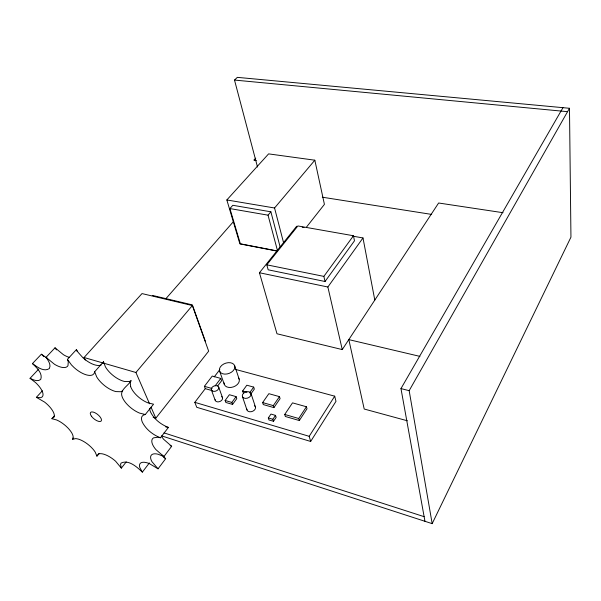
<?xml version="1.0" encoding="UTF-8"?>
<svg xmlns="http://www.w3.org/2000/svg" width="601" height="601" viewBox="0 0 601 601"><rect width="100%" height="100%" fill="white"/><g stroke="black" fill="none" stroke-linecap="round" stroke-linejoin="round"><path stroke-width="0.9" d="M130.665 386.691L130.229 382.304L131.041 380.718L129.35 381.56L124.505 381.47A17.579 8.098 39.3 0 1 105.43 366.88L103.5 361.772L94.68 371.756L94.124 373.491L92.907 374.693A17.692 7.836 40.1 0 1 74.051 367.511L71.406 364.867L67.44 359.353L76.425 349.594L78.115 352.336L82.923 357.73A17.519 7.956 40.2 0 0 101.148 365.025M102.921 363.515L103.5 361.772M54.248 416.065L51.911 418.702L56.652 419.971A15.483 6.055 39 0 1 72.518 434.38L73.164 436.371L72.661 439.271L75.839 438.595L78.092 439.023A15.386 6.025 38.3 0 1 95.168 452.027L96.926 456.136L98.504 454.01A15.461 6.115 37.6 0 1 115.61 461.23L121.349 468.126L126.225 461.899M161.624 435.853L432.172 523.644L570.95 237.147L569.485 108.278L237.335 77.356L234.503 80.068L257.506 167.033M131.041 380.718C128.314 385.88 119.201 389.921 122.168 396.855A17.632 7.933 38.3 0 0 139.59 413.105L145.284 414.517L153.555 404.195L147.899 402.85A17.459 8.046 38.4 0 1 130.672 386.698M432.172 523.644L409.161 390.673L569.485 108.278M424.967 521.307L400.972 388.584L562.964 107.669M217.705 385.925L221.604 380.749L220.777 378.42L212.273 376.053L204.4 386.33L205.272 388.652L194.822 402.339L196.752 407.305L310.664 441.45L335.982 401.333L334.704 396.179L235.269 369.352M310.664 441.45L309.199 436.318L334.704 396.179M299.313 420.527L306.991 408.785L306.427 406.757L292.514 402.858L284.724 414.465L285.332 416.485L299.313 420.527L298.72 418.506L306.427 406.757M296.676 226.231L259.444 272.749L276.993 333.773L342.254 349.579L438.625 203.003L503.037 212.709M273.508 421.293L276.144 417.402L275.513 415.396L270.968 414.074L268.316 417.95L268.963 419.956L273.508 421.293L272.869 419.288L275.513 415.396M273.921 407.621L280.081 398.643L279.473 396.637L268.857 393.678L262.637 402.572L263.276 404.578L273.921 407.621L273.297 405.615L279.473 396.637M342.254 349.579L327.868 287.008L362.989 237.951L352.862 236.163M249.513 392.919L253.69 387.112L246.831 385.211L242.639 390.988L243.307 392.971M250.692 394.188L254.336 389.102L253.69 387.112M325.043 281.501L354.47 240.813L353.463 235.75L297.863 225.946L266.784 264.823L268.174 269.811L325.043 281.501L323.864 276.392L353.463 235.75M232.564 404.42L231.866 402.437L236.088 396.637L229.372 394.714L225.127 400.484L225.833 402.46L232.564 404.42L236.779 398.621L236.088 396.637M149.296 463.566L158.048 468.825L165.643 458.706L162.165 455.145M158.048 468.825L151.918 461.643A16.325 6.911 36.7 0 1 158.025 454.206L163.915 456.565L171.661 446.288L163.735 439.376A17.008 7.58 36.9 0 1 161.872 436.859M215.188 385.812L220.777 378.42M214.234 376.917L219.816 369.592M121.349 468.126L120.546 464.385L121.086 463.063C128.742 459.337 137.051 467.142 142.362 472.123L149.379 462.928M163.915 456.565L155.899 449.601A17.166 7.46 36.9 0 1 153.623 437.828L157.732 437.243L160.444 437.776L168.415 427.424C160.993 424.584 154.202 419.295 150.588 412.106A17.128 7.798 37.5 0 1 149.702 408.304M153.172 417.349L155.817 418.183L208.66 351.164L192.35 305.533L142.001 293.581L84.065 357.505L85.282 360.044M306.465 227.133L324.42 204.363L314.834 160.197L268.602 153.879L226.84 199.96L239.897 243.886L277.114 251.083M96.926 456.136L99.135 453.432M268.038 215.173L270.886 211.8L232.827 205.294L229.898 208.57L240.362 243.811L277.579 251.008L268.038 215.173L229.898 208.57M149.551 403.797L135.924 372.492L192.35 305.533M283.634 242.977L274.559 207.991L314.834 160.197M72.661 439.271L73.795 437.934M165.914 298.659L233.331 221.739M51.911 418.702L54.113 417.079L54.36 415.576A15.791 6.22 39.6 0 0 44.617 402.107L36.383 397.336L42.408 390.77M256.349 160.677L254.05 160.024L255.741 158.176M36.383 397.336L40.56 397.712L41.957 397.096A16.122 6.453 40.2 0 0 35.632 382.642L30.05 378.307L38.742 369.059M47.224 358.188L41.356 354.229L32.454 363.582C36.999 366.783 43.798 372.32 49.35 368.548C51.37 364.642 48.2 360.45 46.029 357.332L55.029 347.799L63.451 354.718A17.339 7.685 40.7 0 0 69.265 357.347M122.469 390.913L120.793 391.732L115.94 391.589A17.752 7.978 39.3 0 1 96.671 376.865L94.68 371.756M145.284 414.517L143.399 415.111L142.129 416.268A17.294 7.685 37.5 0 0 142.414 422.345C146.133 429.55 152.97 434.861 160.444 437.776M254.05 160.024L255.448 159.994M234.503 80.068L567.554 111.673M322.324 197.203L431.661 214.414M226.84 199.96L274.559 207.991M302.198 227.208L304.038 227.539M165.711 426.913L168.415 427.424M266.784 264.823L323.864 276.392M259.444 272.749L327.868 287.008M419.911 356.378L348.828 339.625L364.206 409.026L407.388 420.79M152.301 295.399L192.373 304.895L205.377 341.308M400.972 388.584L409.161 390.673M242.639 390.988L246.936 392.198M262.637 402.572L273.297 405.615M204.4 386.33L212.093 388.524M205.272 388.652L212.093 390.612M284.724 414.465L298.72 418.506M84.065 357.505L135.924 372.492M225.127 400.484L231.866 402.437M268.316 417.95L272.869 419.288M194.822 402.339L309.199 436.318M164.035 432.885L424.133 516.672M170.158 445.596L171.661 446.288M30.05 378.307C33.19 379.779 37.585 382.101 40.718 379.456C43.017 373.168 36.458 367.594 32.454 363.582M163.517 457.143L165.643 458.706M41.356 354.229L44.008 356.731M46.029 357.332L54.541 364.311A17.504 7.573 40.6 0 0 67.973 365.656L68.281 361.825L67.44 359.353M55.029 347.799L56.441 349.857M142.362 472.123L139.845 467.646A16.047 6.611 36.8 0 1 149.296 463.566M151.024 407.185L155.817 418.183M211.327 389.794L215.196 400.296M218.741 387.209A3.929 2.689 -21.2 0 1 213.881 391.386A3.929 2.689 -21.2 0 1 212.491 386.939A3.929 2.689 -21.2 0 1 218.741 387.209L222.528 397.727M219.553 370.967L224.271 384.302M242.406 396.517L246.951 409.897M234.653 365.731A7.993 5.386 -19.8 0 1 224.849 374.13A7.993 5.386 -19.8 0 1 221.837 365.295A7.993 5.386 -19.8 0 1 234.653 365.731L239.16 379.111M250.993 393.505A4.553 3.193 -19.7 0 1 245.471 398.388A4.553 3.193 -19.7 0 1 243.645 393.174A4.553 3.193 -19.7 0 1 250.993 393.505L255.425 406.907M76.425 349.594L76.958 351.247M270.886 211.8L280.306 247.597M362.989 237.951L374.799 300.064M238.462 377.879A7.888 5.409 -20.1 0 1 233.421 386.879A7.888 5.409 -20.1 0 1 224.098 382.882M221.634 396.615A3.884 2.697 -21.4 0 1 220.124 401.408A3.884 2.697 -21.4 0 1 215.12 399.582M254.328 405.6A4.492 3.2 -19.9 0 1 252.773 411.227A4.492 3.2 -19.9 0 1 246.831 409.063M91.457 416.23A6.836 2.862 38.7 0 0 101.103 421.113A6.836 2.862 38.7 0 0 95.086 412.804A6.836 2.862 38.7 0 0 91.457 416.23"/></g></svg>
